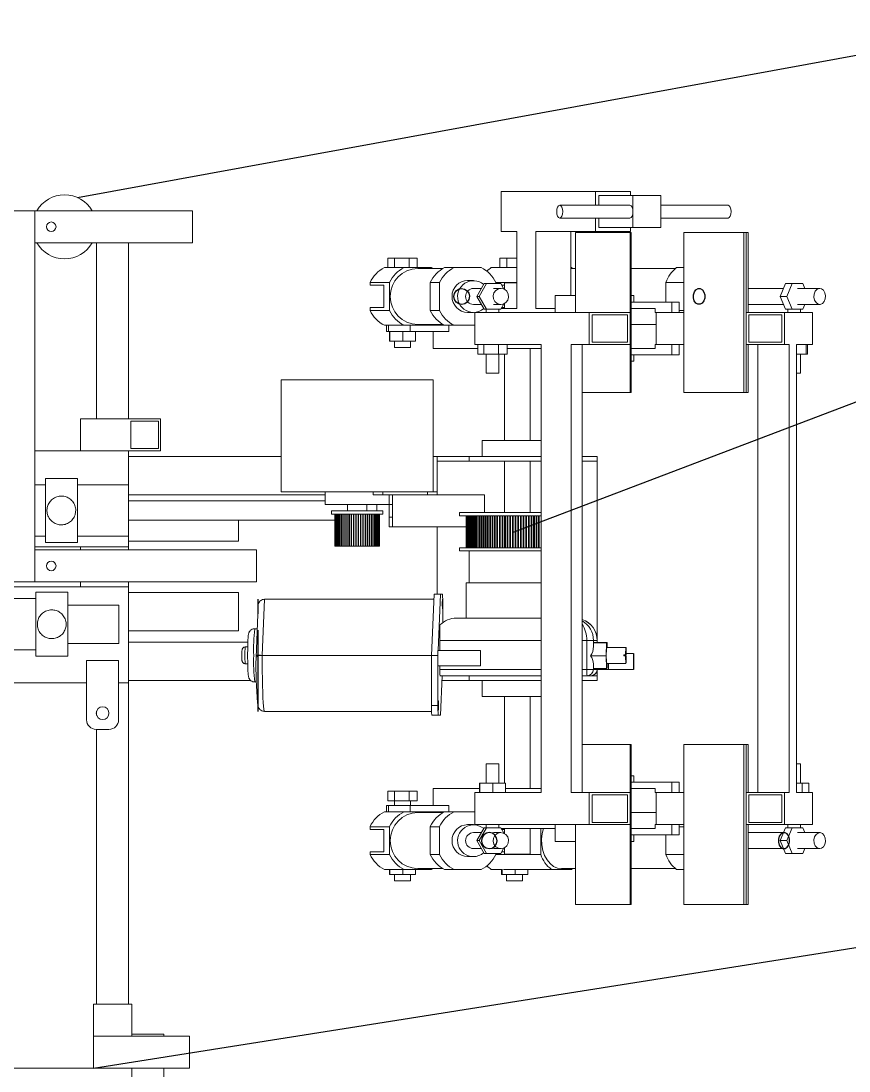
# Model space of a CAD drawing. Header units: millimetres. Extents: x 127 to 2222, y 23 to 864.
# Drawn here: x 1345.2 to 1474.6, y 578.5 to 742.5 of the extents above; entities that cross this region are included whole.
import ezdxf

# ---------------------------------------------------------------- set-up
doc = ezdxf.new("R2010")
doc.units = ezdxf.units.MM
doc.linetypes.add('CENTERX2', pattern=[20.32, 12.7, -2.54, 2.54, -2.54])

msp = doc.modelspace()

# ---------------------------------------------------------------- linework, layer by layer
for p, q in [((1354.09, 714.92), (1504.71, 742.5)), ((1422.02, 662.6), (1505.2, 694.27)), ((1356.55, 578.96), (1504.18, 602.3))]:
    msp.add_line(p, q)
at = {"color": 7, "linetype": 'Continuous', "lineweight": 15}
for p, q in [((1420.25, 709.61), (1420.25, 715.86)), ((1434.98, 715.86), (1420.25, 715.86)), ((1434.98, 713.73), (1434.98, 715.86)), ((1434.98, 715.86), (1440.45, 715.86)), ((1435.53, 713.73), (1435.53, 715.23)), ((1435.53, 715.23), (1440.83, 715.23)), ((1440.45, 715.86), (1440.45, 715.23)), ((1440.83, 715.23), (1440.83, 712.73)), ((1445.21, 715.23), (1440.83, 715.23)), ((1445.21, 712.73), (1445.21, 715.23)), ((1440.35, 713.73), (1429.4, 713.73)), ((1455.68, 713.73), (1445.21, 713.73)), ((1339.9, 712.86), (1347.4, 712.86)), ((1347.4, 654.89), (1347.4, 712.86)), ((1372.05, 712.86), (1347.4, 712.86)), ((1372.05, 712.86), (1372.05, 707.86)), ((1440.83, 712.73), (1440.83, 710.23)), ((1445.21, 710.23), (1445.21, 712.73)), ((1429.4, 711.73), (1440.35, 711.73)), ((1434.98, 709.61), (1434.98, 711.73)), ((1435.53, 710.23), (1435.53, 711.73)), ((1435.53, 710.23), (1440.83, 710.23)), ((1440.45, 710.23), (1440.45, 709.61)), ((1440.83, 710.23), (1445.21, 710.23)), ((1445.21, 711.73), (1455.68, 711.73)), ((1422.67, 709.61), (1420.25, 709.61)), ((1422.67, 709.61), (1422.67, 697.61)), ((1425.68, 709.61), (1425.68, 697.61)), ((1434.98, 709.61), (1425.68, 709.61)), ((1431.15, 709.61), (1431.15, 699.61)), ((1431.88, 709.48), (1431.88, 696.98)), ((1431.88, 709.48), (1440.41, 709.48)), ((1440.45, 709.61), (1434.98, 709.61)), ((1440.41, 709.48), (1440.41, 684.48)), ((1440.41, 709.48), (1440.53, 709.48)), ((1440.53, 709.48), (1440.53, 684.48)), ((1448.76, 709.48), (1448.76, 684.48)), ((1448.76, 709.48), (1458.16, 709.48)), ((1458.16, 709.48), (1458.16, 684.48)), ((1458.5, 709.48), (1458.16, 709.48)), ((1458.5, 709.48), (1458.5, 684.48)), ((1458.85, 709.48), (1458.5, 709.48)), ((1458.85, 696.98), (1458.85, 709.48)), ((1372.05, 707.86), (1347.4, 707.86)), ((1357.05, 680.36), (1357.05, 707.86)), ((1362.05, 680.36), (1362.05, 707.86)), ((1402.53, 705.48), (1402.53, 703.98)), ((1402.53, 705.48), (1403.59, 705.48)), ((1403.59, 705.48), (1403.59, 703.98)), ((1403.59, 705.48), (1405.9, 705.48)), ((1405.9, 705.48), (1405.9, 703.98)), ((1405.9, 705.48), (1407.14, 705.48)), ((1407.14, 705.48), (1407.14, 703.98)), ((1420.05, 705.48), (1420.05, 703.98)), ((1420.05, 705.48), (1421.11, 705.48)), ((1421.11, 705.48), (1421.11, 703.98)), ((1421.11, 705.48), (1422.67, 705.48)), ((1402.53, 703.98), (1402.03, 703.98)), ((1402.53, 703.98), (1402.61, 703.98)), ((1405.09, 703.98), (1402.61, 703.98)), ((1405.09, 703.98), (1409.33, 703.98)), ((1411.19, 703.86), (1407.21, 703.86)), ((1409.57, 703.86), (1409.33, 703.98)), ((1412.89, 703.98), (1411.42, 703.98)), ((1412.89, 703.98), (1417.14, 703.98)), ((1421, 703.98), (1418.7, 703.98)), ((1421, 703.98), (1421.11, 703.98)), ((1421.11, 703.98), (1421.21, 703.98)), ((1422.67, 703.98), (1421.21, 703.98)), ((1431.15, 703.98), (1431.24, 703.98)), ((1431.88, 703.86), (1431.15, 703.86)), ((1431.41, 703.86), (1431.24, 703.98)), ((1447.48, 703.86), (1440.53, 703.86)), ((1448.76, 703.98), (1447.65, 703.98)), ((1415.92, 701.98), (1415.01, 701.98)), ((1402.83, 701.66), (1399.77, 701.66)), ((1399.77, 701.66), (1399.77, 701.23)), ((1401.92, 701.23), (1399.77, 701.23)), ((1401.92, 697.73), (1401.92, 701.23)), ((1402.83, 701.66), (1402.83, 697.3)), ((1410.63, 701.66), (1409.16, 701.66)), ((1409.16, 701.66), (1409.16, 697.3)), ((1410.63, 701.66), (1410.63, 697.3)), ((1417.18, 700.73), (1415.92, 700.73)), ((1417.6, 701.48), (1416.47, 699.48)), ((1417.94, 701.48), (1416.81, 699.48)), ((1417.94, 701.48), (1417.6, 701.48)), ((1420.19, 701.48), (1417.94, 701.48)), ((1420.19, 700.73), (1419.06, 700.73)), ((1422.67, 701.66), (1419.4, 701.66)), ((1419.4, 701.66), (1419.4, 701.48)), ((1420.66, 700.63), (1420.19, 701.48)), ((1420.76, 701.23), (1420.33, 701.23)), ((1420.76, 701.61), (1420.76, 700.59)), ((1420.76, 701.61), (1421.01, 701.61)), ((1421.01, 701.61), (1422.67, 701.61)), ((1448.76, 701.66), (1445.99, 701.66)), ((1445.99, 701.66), (1445.99, 698.61)), ((1464.33, 700.73), (1458.85, 700.73)), ((1463.82, 699.48), (1464.64, 701.48)), ((1464.64, 701.48), (1465.69, 701.48)), ((1464.86, 699.48), (1465.69, 701.48)), ((1465.69, 701.48), (1467.35, 701.48)), ((1470.01, 700.73), (1466.52, 700.73)), ((1467.35, 701.48), (1467.66, 700.73)), ((1416.81, 699.48), (1416.47, 699.48)), ((1416.47, 699.48), (1417.6, 697.48)), ((1416.81, 699.48), (1417.94, 697.48)), ((1428.66, 699.61), (1428.66, 696.98)), ((1428.66, 699.61), (1431.88, 699.61)), ((1440.53, 699.61), (1440.95, 699.61)), ((1440.95, 698.61), (1440.95, 699.61)), ((1464.64, 697.48), (1463.82, 699.48)), ((1463.82, 699.48), (1464.86, 699.48)), ((1465.69, 697.48), (1464.86, 699.48)), ((1399.77, 697.73), (1399.77, 697.3)), ((1399.77, 697.73), (1401.92, 697.73)), ((1402.83, 697.3), (1399.77, 697.3)), ((1410.63, 697.3), (1409.16, 697.3)), ((1415.92, 698.23), (1417.18, 698.23)), ((1417.94, 697.48), (1417.6, 697.48)), ((1417.89, 697.48), (1417.89, 696.98)), ((1417.94, 697.48), (1418.42, 697.48)), ((1419.71, 697.48), (1418.42, 697.48)), ((1419.06, 698.23), (1420.19, 698.23)), ((1419.71, 697.48), (1420.19, 697.48)), ((1419.89, 696.98), (1419.89, 697.48)), ((1420.19, 697.48), (1420.66, 698.33)), ((1422.67, 697.61), (1420.26, 697.61)), ((1420.33, 697.73), (1420.76, 697.73)), ((1420.76, 698.37), (1420.76, 697.61)), ((1428.66, 697.61), (1425.68, 697.61)), ((1446.89, 698.61), (1440.53, 698.61)), ((1444.31, 697.61), (1440.53, 697.61)), ((1444.31, 696.98), (1444.31, 697.61)), ((1446.89, 698.61), (1446.89, 696.98)), ((1448.04, 698.61), (1446.89, 698.61)), ((1448.04, 698.61), (1448.04, 696.98)), ((1448.76, 697.3), (1448.04, 697.3)), ((1458.85, 698.23), (1464.33, 698.23)), ((1464.64, 697.48), (1465.69, 697.48)), ((1465, 697.48), (1465, 696.98)), ((1466.04, 697.48), (1465.69, 697.48)), ((1466.99, 697.48), (1466.04, 697.48)), ((1466.52, 698.23), (1470.01, 698.23)), ((1467.35, 697.48), (1466.99, 697.48)), ((1467, 696.98), (1467, 697.48)), ((1467.66, 698.23), (1467.35, 697.48)), ((1415.01, 696.98), (1415.92, 696.98)), ((1416.16, 691.98), (1416.16, 696.98)), ((1434, 696.98), (1416.16, 696.98)), ((1434, 691.98), (1434, 696.98)), ((1440.41, 696.98), (1434, 696.98)), ((1439.96, 696.63), (1434.45, 696.63)), ((1434.45, 696.63), (1434.45, 692.33)), ((1439.96, 692.33), (1439.96, 696.63)), ((1440.41, 696.98), (1440.41, 691.98)), ((1446.89, 696.98), (1444.31, 696.98)), ((1444.46, 696.98), (1444.46, 691.98)), ((1448.76, 696.98), (1446.89, 696.98)), ((1458.5, 696.98), (1458.5, 691.98)), ((1458.5, 696.98), (1464.51, 696.98)), ((1458.92, 696.63), (1464.09, 696.63)), ((1458.92, 692.33), (1458.92, 696.63)), ((1464.09, 696.63), (1464.09, 692.33)), ((1464.51, 691.98), (1464.51, 696.98)), ((1464.51, 696.98), (1468.89, 696.98)), ((1468.89, 691.98), (1468.89, 696.98)), ((1402.34, 694.98), (1402.03, 694.98)), ((1402.34, 694.98), (1402.34, 693.98)), ((1402.34, 694.98), (1402.65, 694.98)), ((1402.65, 693.98), (1402.34, 693.98)), ((1402.65, 694.98), (1402.65, 693.98)), ((1402.65, 694.98), (1402.99, 694.98)), ((1406.04, 693.98), (1402.65, 693.98)), ((1402.8, 693.98), (1402.8, 692.48)), ((1402.88, 693.98), (1402.88, 692.48)), ((1405.09, 694.98), (1402.99, 694.98)), ((1404.91, 693.98), (1404.91, 692.48)), ((1405.09, 694.98), (1409.33, 694.98)), ((1406.04, 694.98), (1406.04, 693.98)), ((1412.06, 693.98), (1406.04, 693.98)), ((1406.87, 693.98), (1406.87, 692.48)), ((1407.21, 695.11), (1411.19, 695.11)), ((1409.33, 694.98), (1409.57, 695.11)), ((1411.42, 694.98), (1409.33, 694.98)), ((1409.65, 695.11), (1409.65, 694.98)), ((1409.65, 693.98), (1409.65, 691.36)), ((1412.89, 694.98), (1411.42, 694.98)), ((1412.06, 693.98), (1412.06, 694.98)), ((1412.89, 694.98), (1416.16, 694.98)), ((1440.53, 695.11), (1444.46, 695.11)), ((1402.88, 692.48), (1402.8, 692.48)), ((1404.91, 692.48), (1402.88, 692.48)), ((1403.59, 692.48), (1403.59, 691.48)), ((1406.87, 692.48), (1404.91, 692.48)), ((1406.09, 691.48), (1406.09, 692.48)), ((1434.45, 692.33), (1439.96, 692.33)), ((1464.09, 692.33), (1458.92, 692.33)), ((1406.09, 691.48), (1403.59, 691.48)), ((1416.6, 691.36), (1409.65, 691.36)), ((1426.49, 691.98), (1416.16, 691.98)), ((1416.6, 690.48), (1416.6, 691.98)), ((1417.54, 690.48), (1416.6, 690.48)), ((1417.54, 690.48), (1417.54, 691.98)), ((1419.84, 690.48), (1417.54, 690.48)), ((1417.89, 690.48), (1417.89, 687.48)), ((1419.84, 690.48), (1419.84, 691.98)), ((1421.19, 690.48), (1419.84, 690.48)), ((1419.89, 687.48), (1419.89, 690.48)), ((1420.76, 690.48), (1420.76, 676.98)), ((1421.19, 690.48), (1421.19, 691.98)), ((1426.49, 691.36), (1421.19, 691.36)), ((1424.76, 676.98), (1424.76, 691.36)), ((1426.49, 621.98), (1426.49, 691.98)), ((1431.18, 621.98), (1431.18, 691.98)), ((1434, 691.98), (1431.18, 691.98)), ((1432.9, 621.98), (1432.9, 691.98)), ((1440.41, 691.98), (1434, 691.98)), ((1440.53, 691.36), (1444.31, 691.36)), ((1444.31, 691.36), (1444.31, 691.98)), ((1446.89, 691.98), (1444.31, 691.98)), ((1448.76, 691.98), (1446.89, 691.98)), ((1446.89, 690.36), (1446.89, 691.98)), ((1448.04, 690.36), (1448.04, 691.98)), ((1458.5, 691.98), (1464.51, 691.98)), ((1458.85, 684.48), (1458.85, 691.98)), ((1460.34, 691.98), (1460.34, 621.98)), ((1464.51, 691.98), (1465.21, 691.98)), ((1465.21, 691.98), (1465.21, 621.98)), ((1466.36, 691.98), (1468.89, 691.98)), ((1466.36, 691.98), (1466.36, 621.98)), ((1467.89, 690.48), (1466.36, 690.48)), ((1467, 687.48), (1467, 690.48)), ((1467.89, 690.48), (1467.89, 691.98)), ((1468.08, 690.48), (1467.89, 690.48)), ((1468.08, 690.48), (1468.08, 691.98)), ((1446.89, 690.36), (1440.53, 690.36)), ((1440.53, 689.36), (1440.95, 689.36)), ((1440.95, 689.36), (1440.95, 690.36)), ((1448.04, 690.36), (1446.89, 690.36)), ((1419.89, 687.48), (1417.89, 687.48)), ((1467, 687.48), (1466.36, 687.48)), ((1385.87, 686.48), (1385.87, 668.98)), ((1409.65, 686.48), (1385.87, 686.48)), ((1409.65, 668.98), (1409.65, 686.48)), ((1432.9, 684.48), (1440.41, 684.48)), ((1440.41, 684.48), (1440.53, 684.48)), ((1448.76, 684.48), (1458.16, 684.48)), ((1458.5, 684.48), (1458.16, 684.48)), ((1458.85, 684.48), (1458.5, 684.48)), ((1354.55, 680.36), (1367.05, 680.36)), ((1354.55, 675.36), (1354.55, 680.36)), ((1362.4, 680.01), (1366.7, 680.01)), ((1362.4, 675.71), (1362.4, 680.01)), ((1366.7, 680.01), (1366.7, 675.71)), ((1367.05, 680.36), (1367.05, 675.36)), ((1366.7, 675.71), (1362.4, 675.71)), ((1417.26, 676.98), (1417.26, 674.48)), ((1426.49, 676.98), (1417.26, 676.98)), ((1362.05, 675.36), (1347.4, 675.36)), ((1362.05, 675.36), (1362.05, 670.05)), ((1367.05, 675.36), (1362.05, 675.36)), ((1362.05, 674.48), (1385.87, 674.48)), ((1409.65, 674.49), (1410.26, 674.49)), ((1410.26, 674.48), (1410.26, 674.49)), ((1410.26, 673.73), (1410.26, 674.48)), ((1410.26, 674.48), (1415.26, 674.48)), ((1415.26, 674.48), (1415.26, 673.73)), ((1415.26, 674.48), (1426.49, 674.48)), ((1432.9, 674.48), (1435.26, 674.48)), ((1435.26, 674.48), (1435.26, 673.73)), ((1415.26, 673.73), (1410.26, 673.73)), ((1410.26, 668.98), (1410.26, 673.73)), ((1415.26, 673.73), (1426.49, 673.73)), ((1420.76, 673.73), (1420.76, 665.73)), ((1424.76, 665.73), (1424.76, 673.73)), ((1435.26, 673.73), (1432.9, 673.73)), ((1435.26, 673.73), (1435.26, 645.73)), ((1354.05, 671.05), (1349.05, 671.05)), ((1349.05, 671.05), (1349.05, 661.05)), ((1354.05, 671.05), (1354.05, 661.05)), ((1349.05, 670.05), (1347.4, 670.05)), ((1362.05, 670.05), (1354.05, 670.05)), ((1362.05, 670.05), (1362.05, 662.05)), ((1362.05, 668.48), (1392.76, 668.48)), ((1392.76, 667.55), (1362.05, 667.55)), ((1400.38, 668.98), (1385.87, 668.98)), ((1392.76, 668.98), (1392.76, 666.98)), ((1400.26, 668.48), (1400.26, 668.98)), ((1401.76, 668.48), (1400.26, 668.48)), ((1400.38, 668.98), (1401.76, 668.98)), ((1401.76, 668.98), (1401.76, 668.48)), ((1401.76, 668.98), (1408.76, 668.98)), ((1401.76, 668.48), (1408.76, 668.48)), ((1402.76, 666.98), (1402.76, 668.48)), ((1403.26, 668.48), (1403.26, 666.98)), ((1408.76, 668.48), (1408.76, 668.98)), ((1408.76, 668.98), (1410.26, 668.98)), ((1410.26, 668.48), (1408.76, 668.48)), ((1410.26, 668.98), (1410.26, 668.48)), ((1417.64, 668.48), (1410.26, 668.48)), ((1417.64, 665.73), (1417.64, 668.48)), ((1402.76, 666.98), (1392.76, 666.98)), ((1393.76, 665.98), (1393.76, 665.48)), ((1393.76, 665.98), (1401.76, 665.98)), ((1396.26, 666.98), (1396.26, 665.98)), ((1399.26, 665.98), (1399.26, 666.98)), ((1400.82, 665.98), (1400.82, 666.98)), ((1401.76, 665.48), (1401.76, 665.98)), ((1402.76, 664.98), (1402.76, 666.98)), ((1403.26, 666.98), (1402.76, 666.98)), ((1403.26, 664.98), (1403.26, 666.98)), ((1362.05, 664.55), (1394.26, 664.55)), ((1379.24, 661.23), (1379.24, 664.55)), ((1393.76, 665.48), (1401.76, 665.48)), ((1394.26, 665.48), (1394.26, 660.48)), ((1394.27, 660.48), (1394.27, 665.48)), ((1394.3, 665.48), (1394.3, 660.48)), ((1394.31, 660.48), (1394.31, 665.48)), ((1394.37, 665.48), (1394.37, 660.48)), ((1394.39, 660.48), (1394.39, 665.48)), ((1394.48, 665.48), (1394.48, 660.48)), ((1394.51, 660.48), (1394.51, 665.48)), ((1394.63, 665.48), (1394.63, 660.48)), ((1394.66, 660.48), (1394.66, 665.48)), ((1394.81, 665.48), (1394.81, 660.48)), ((1394.84, 660.48), (1394.84, 665.48)), ((1395.02, 665.48), (1395.02, 660.48)), ((1395.06, 660.48), (1395.06, 665.48)), ((1395.26, 665.48), (1395.26, 660.48)), ((1395.31, 660.48), (1395.31, 665.48)), ((1395.53, 665.48), (1395.53, 660.48)), ((1395.58, 660.48), (1395.58, 665.48)), ((1395.83, 665.48), (1395.83, 660.48)), ((1395.88, 660.48), (1395.88, 665.48)), ((1396.14, 665.48), (1396.14, 660.48)), ((1396.2, 660.48), (1396.2, 665.48)), ((1396.48, 665.48), (1396.48, 660.48)), ((1396.54, 660.48), (1396.54, 665.48)), ((1396.82, 665.48), (1396.82, 660.48)), ((1396.89, 660.48), (1396.89, 665.48)), ((1397.18, 665.48), (1397.18, 660.48)), ((1397.25, 660.48), (1397.25, 665.48)), ((1397.54, 665.48), (1397.54, 660.48)), ((1397.61, 660.48), (1397.61, 665.48)), ((1397.91, 665.48), (1397.91, 660.48)), ((1397.98, 660.48), (1397.98, 665.48)), ((1398.28, 665.48), (1398.28, 660.48)), ((1398.34, 660.48), (1398.34, 665.48)), ((1398.63, 665.48), (1398.63, 660.48)), ((1398.7, 660.48), (1398.7, 665.48)), ((1398.98, 665.48), (1398.98, 660.48)), ((1399.05, 660.48), (1399.05, 665.48)), ((1399.32, 665.48), (1399.32, 660.48)), ((1399.38, 660.48), (1399.38, 665.48)), ((1399.64, 665.48), (1399.64, 660.48)), ((1399.69, 660.48), (1399.69, 665.48)), ((1399.94, 665.48), (1399.94, 660.48)), ((1399.99, 660.48), (1399.99, 665.48)), ((1400.21, 665.48), (1400.21, 660.48)), ((1400.26, 660.48), (1400.26, 665.48)), ((1400.46, 665.48), (1400.46, 660.48)), ((1400.5, 660.48), (1400.5, 665.48)), ((1400.68, 665.48), (1400.68, 660.48)), ((1400.71, 660.48), (1400.71, 665.48)), ((1400.86, 665.48), (1400.86, 660.48)), ((1400.89, 660.48), (1400.89, 665.48)), ((1401.02, 665.48), (1401.02, 660.48)), ((1401.04, 660.48), (1401.04, 665.48)), ((1401.13, 665.48), (1401.13, 660.48)), ((1401.15, 660.48), (1401.15, 665.48)), ((1401.21, 665.48), (1401.21, 660.48)), ((1401.22, 660.48), (1401.22, 665.48)), ((1401.25, 665.48), (1401.25, 660.48)), ((1401.26, 660.48), (1401.26, 665.48)), ((1402.76, 663.48), (1402.76, 664.98)), ((1402.76, 664.98), (1403.26, 664.98)), ((1403.26, 664.98), (1403.26, 663.48)), ((1413.76, 665.73), (1413.76, 665.23)), ((1413.76, 665.73), (1426.49, 665.73)), ((1413.76, 665.23), (1426.48, 665.23)), ((1414.76, 665.23), (1414.76, 660.23)), ((1414.76, 660.23), (1414.76, 665.23)), ((1414.78, 660.23), (1414.78, 665.23)), ((1414.79, 665.23), (1414.79, 660.23)), ((1414.82, 660.23), (1414.82, 665.23)), ((1414.83, 665.23), (1414.83, 660.23)), ((1414.87, 660.23), (1414.87, 665.23)), ((1414.9, 665.23), (1414.9, 660.23)), ((1414.96, 660.23), (1414.96, 665.23)), ((1414.98, 665.23), (1414.98, 660.23)), ((1415.06, 660.23), (1415.06, 665.23)), ((1415.09, 665.23), (1415.09, 660.23)), ((1415.18, 660.23), (1415.18, 665.23)), ((1415.22, 665.23), (1415.22, 660.23)), ((1415.33, 660.23), (1415.33, 665.23)), ((1415.37, 665.23), (1415.37, 660.23)), ((1415.49, 660.23), (1415.49, 665.23)), ((1415.54, 665.23), (1415.54, 660.23)), ((1415.68, 660.23), (1415.68, 665.23)), ((1415.73, 665.23), (1415.73, 660.23)), ((1415.88, 660.23), (1415.88, 665.23)), ((1415.94, 665.23), (1415.94, 660.23)), ((1416.1, 660.23), (1416.1, 665.23)), ((1416.17, 665.23), (1416.17, 660.23)), ((1416.34, 660.23), (1416.34, 665.23)), ((1416.42, 665.23), (1416.42, 660.23)), ((1416.6, 660.23), (1416.6, 665.23)), ((1416.68, 665.23), (1416.68, 660.23)), ((1416.88, 660.23), (1416.88, 665.23)), ((1416.96, 665.23), (1416.96, 660.23)), ((1417.17, 660.23), (1417.17, 665.23)), ((1417.26, 665.23), (1417.26, 660.23)), ((1417.48, 660.23), (1417.48, 665.23)), ((1417.57, 665.23), (1417.57, 660.23)), ((1417.8, 660.23), (1417.8, 665.23)), ((1417.89, 665.23), (1417.89, 660.23)), ((1418.13, 660.23), (1418.13, 665.23)), ((1418.23, 665.23), (1418.23, 660.23)), ((1418.48, 660.23), (1418.48, 665.23)), ((1418.58, 665.23), (1418.58, 660.23)), ((1418.84, 660.23), (1418.84, 665.23)), ((1418.95, 665.23), (1418.95, 660.23)), ((1419.21, 660.23), (1419.21, 665.23)), ((1419.32, 665.23), (1419.32, 660.23)), ((1419.59, 660.23), (1419.59, 665.23)), ((1419.7, 665.23), (1419.7, 660.23)), ((1419.98, 660.23), (1419.98, 665.23)), ((1420.09, 665.23), (1420.09, 660.23)), ((1420.38, 660.23), (1420.38, 665.23)), ((1420.49, 665.23), (1420.49, 660.23)), ((1420.78, 660.23), (1420.78, 665.23)), ((1420.9, 665.23), (1420.9, 660.23)), ((1421.19, 660.23), (1421.19, 665.23)), ((1421.31, 665.23), (1421.31, 660.23)), ((1421.6, 660.23), (1421.6, 665.23)), ((1421.72, 665.23), (1421.72, 660.23)), ((1422.02, 660.23), (1422.02, 665.23)), ((1422.14, 665.23), (1422.14, 660.23)), ((1422.44, 660.23), (1422.44, 665.23)), ((1422.55, 665.23), (1422.55, 660.23)), ((1422.85, 660.23), (1422.85, 665.23)), ((1422.97, 665.23), (1422.97, 660.23)), ((1423.27, 660.23), (1423.27, 665.23)), ((1423.39, 665.23), (1423.39, 660.23)), ((1423.69, 660.23), (1423.69, 665.23)), ((1423.81, 665.23), (1423.81, 660.23)), ((1424.1, 660.23), (1424.1, 665.23)), ((1424.22, 665.23), (1424.22, 660.23)), ((1424.52, 660.23), (1424.52, 665.23)), ((1424.63, 665.23), (1424.63, 660.23)), ((1424.92, 660.23), (1424.92, 665.23)), ((1425.04, 665.23), (1425.04, 660.23)), ((1425.32, 660.23), (1425.32, 665.23)), ((1425.43, 665.23), (1425.43, 660.23)), ((1425.71, 660.23), (1425.71, 665.23)), ((1425.83, 665.23), (1425.83, 660.23)), ((1426.1, 660.23), (1426.1, 665.23)), ((1426.21, 665.23), (1426.21, 660.23)), ((1426.48, 660.23), (1426.48, 665.23)), ((1403.26, 663.48), (1402.76, 663.48)), ((1414.76, 663.48), (1403.26, 663.48)), ((1410.26, 663.48), (1410.26, 652.96)), ((1347.4, 662.05), (1349.05, 662.05)), ((1349.05, 661.05), (1354.05, 661.05)), ((1354.05, 662.05), (1362.05, 662.05)), ((1362.05, 662.05), (1362.05, 660.36)), ((1379.24, 661.23), (1362.05, 661.23)), ((1362.05, 660.36), (1347.4, 660.36)), ((1382.05, 659.89), (1347.4, 659.89)), ((1354.55, 659.89), (1354.55, 660.36)), ((1362.05, 659.89), (1362.05, 660.36)), ((1382.05, 659.89), (1382.05, 654.89)), ((1394.26, 660.48), (1394.27, 660.48)), ((1394.27, 660.48), (1394.3, 660.48)), ((1394.3, 660.48), (1394.31, 660.48)), ((1394.31, 660.48), (1394.37, 660.48)), ((1394.37, 660.48), (1394.39, 660.48)), ((1394.39, 660.48), (1394.48, 660.48)), ((1394.48, 660.48), (1394.51, 660.48)), ((1394.51, 660.48), (1394.63, 660.48)), ((1394.63, 660.48), (1394.66, 660.48)), ((1394.66, 660.48), (1394.81, 660.48)), ((1394.81, 660.48), (1394.84, 660.48)), ((1394.84, 660.48), (1395.02, 660.48)), ((1395.02, 660.48), (1395.06, 660.48)), ((1395.06, 660.48), (1395.26, 660.48)), ((1395.26, 660.48), (1395.31, 660.48)), ((1395.31, 660.48), (1395.53, 660.48)), ((1395.53, 660.48), (1395.58, 660.48)), ((1395.58, 660.48), (1395.83, 660.48)), ((1395.83, 660.48), (1395.88, 660.48)), ((1395.88, 660.48), (1396.14, 660.48)), ((1396.14, 660.48), (1396.2, 660.48)), ((1396.2, 660.48), (1396.48, 660.48)), ((1396.48, 660.48), (1396.54, 660.48)), ((1396.54, 660.48), (1396.82, 660.48)), ((1396.82, 660.48), (1396.89, 660.48)), ((1396.89, 660.48), (1397.18, 660.48)), ((1397.18, 660.48), (1397.25, 660.48)), ((1397.25, 660.48), (1397.54, 660.48)), ((1397.54, 660.48), (1397.61, 660.48)), ((1397.61, 660.48), (1397.91, 660.48)), ((1397.91, 660.48), (1397.98, 660.48)), ((1397.98, 660.48), (1398.28, 660.48)), ((1398.28, 660.48), (1398.34, 660.48)), ((1398.34, 660.48), (1398.63, 660.48)), ((1398.63, 660.48), (1398.7, 660.48)), ((1398.7, 660.48), (1398.98, 660.48)), ((1398.98, 660.48), (1399.05, 660.48)), ((1399.05, 660.48), (1399.32, 660.48)), ((1399.32, 660.48), (1399.38, 660.48)), ((1399.38, 660.48), (1399.64, 660.48)), ((1399.64, 660.48), (1399.69, 660.48)), ((1399.69, 660.48), (1399.94, 660.48)), ((1399.94, 660.48), (1399.99, 660.48)), ((1399.99, 660.48), (1400.21, 660.48)), ((1400.21, 660.48), (1400.26, 660.48)), ((1400.26, 660.48), (1400.46, 660.48)), ((1400.46, 660.48), (1400.5, 660.48)), ((1400.5, 660.48), (1400.68, 660.48)), ((1400.68, 660.48), (1400.71, 660.48)), ((1400.71, 660.48), (1400.86, 660.48)), ((1400.86, 660.48), (1400.89, 660.48)), ((1400.89, 660.48), (1401.02, 660.48)), ((1401.02, 660.48), (1401.04, 660.48)), ((1401.04, 660.48), (1401.13, 660.48)), ((1401.13, 660.48), (1401.15, 660.48)), ((1401.15, 660.48), (1401.21, 660.48)), ((1401.21, 660.48), (1401.22, 660.48)), ((1401.22, 660.48), (1401.25, 660.48)), ((1401.25, 660.48), (1401.26, 660.48)), ((1413.76, 660.23), (1413.76, 659.73)), ((1413.76, 660.23), (1426.48, 660.23)), ((1413.76, 659.73), (1426.49, 659.73)), ((1415.26, 659.73), (1415.26, 654.73)), ((1339.9, 654.89), (1347.4, 654.89)), ((1382.05, 654.89), (1347.4, 654.89)), ((1354.55, 654.11), (1354.55, 654.89)), ((1362.05, 654.11), (1362.05, 654.89)), ((1414.76, 654.73), (1414.76, 649.23)), ((1414.76, 654.73), (1422.43, 654.73)), ((1422.43, 654.73), (1426.49, 654.73)), ((1362.05, 654.11), (1277.05, 654.11)), ((1352.55, 653.28), (1347.55, 653.28)), ((1347.55, 653.28), (1347.55, 643.28)), ((1352.55, 653.28), (1352.55, 643.28)), ((1362.05, 639.11), (1362.05, 654.11)), ((1379.24, 653.23), (1362.05, 653.23)), ((1379.24, 653.23), (1379.24, 647.23)), ((1409.76, 652.96), (1409.37, 643.39)), ((1410.76, 652.96), (1409.76, 652.96)), ((1410.76, 652.96), (1410.4, 644.16)), ((1411.08, 652.96), (1410.76, 652.96)), ((1347.55, 652.28), (1290.05, 652.28)), ((1352.55, 651.28), (1360.55, 651.28)), ((1360.55, 651.28), (1360.55, 645.28)), ((1382.3, 651.22), (1381.96, 643.04)), ((1383.28, 652.17), (1382.92, 643.42)), ((1383.28, 652.17), (1409.73, 652.17)), ((1411.14, 648.55), (1411.14, 651.46)), ((1413.29, 649.23), (1426.49, 649.23)), ((1379.24, 647.23), (1362.05, 647.23)), ((1382.15, 647.58), (1381.78, 647.58)), ((1352.55, 645.28), (1360.55, 645.28)), ((1362.05, 645.48), (1380.68, 645.48)), ((1380.66, 644.73), (1380.28, 644.73)), ((1410.65, 645.73), (1410.65, 644.16)), ((1433.63, 645.73), (1434.67, 645.73)), ((1433.63, 641.23), (1433.63, 645.73)), ((1434.67, 645.73), (1434.67, 644.85)), ((1435.25, 645.73), (1434.67, 645.73)), ((1434.69, 645.38), (1434.67, 644.85)), ((1434.78, 645.45), (1434.69, 645.38)), ((1436.68, 645.38), (1434.69, 645.38)), ((1436.78, 645.45), (1434.78, 645.45)), ((1435.26, 645.45), (1435.26, 645.73)), ((1436.68, 645.38), (1436.64, 643.35)), ((1436.78, 645.45), (1436.68, 645.38)), ((1439.73, 644.67), (1436.73, 644.67)), ((1436.8, 644.67), (1436.78, 645.45)), ((1290.05, 644.28), (1347.55, 644.28)), ((1347.55, 643.28), (1352.55, 643.28)), ((1382.92, 643.42), (1409.37, 643.42)), ((1410.36, 643.39), (1409.37, 643.39)), ((1409.37, 643.39), (1409.37, 635.59)), ((1410.36, 644.16), (1410.36, 643.39)), ((1410.36, 643.39), (1410.36, 641.79)), ((1417.03, 641.79), (1417.03, 644.16)), ((1436.64, 643.35), (1434.23, 643.35)), ((1436.64, 643.35), (1436.69, 641.38)), ((1439.43, 643.49), (1439.68, 643.49)), ((1439.68, 643.35), (1439.43, 643.35)), ((1439.78, 643.49), (1439.68, 643.49)), ((1439.68, 643.35), (1439.78, 643.35)), ((1440.93, 643.73), (1440.93, 641.23)), ((1440.95, 641.23), (1440.95, 643.73)), ((1355.49, 642.62), (1355.49, 633.36)), ((1360.49, 642.62), (1355.49, 642.62)), ((1360.49, 633.36), (1360.49, 642.62)), ((1380.28, 642.11), (1380.66, 642.11)), ((1410.36, 641.79), (1410.36, 635.59)), ((1410.65, 641.79), (1410.65, 641.23)), ((1434.67, 642.04), (1434.67, 641.23)), ((1434.67, 642.04), (1434.69, 641.38)), ((1436.69, 641.38), (1434.69, 641.38)), ((1434.84, 641.38), (1434.84, 641.23)), ((1436.69, 641.38), (1436.78, 641.46)), ((1436.73, 642.17), (1439.73, 642.17)), ((1436.78, 641.46), (1436.8, 642.17)), ((1436.99, 641.23), (1436.99, 642.17)), ((1426.49, 640.23), (1410.69, 640.23)), ((1410.76, 634.09), (1411.01, 640.23)), ((1415.26, 640.23), (1415.26, 639.48)), ((1433.67, 640.23), (1432.9, 640.23)), ((1433.63, 641.23), (1434.67, 641.23)), ((1434.01, 640.23), (1433.67, 640.23)), ((1434.01, 640.23), (1435.26, 640.23)), ((1434.67, 641.23), (1434.84, 641.23)), ((1436.99, 641.23), (1434.84, 641.23)), ((1435.26, 641.23), (1435.26, 640.23)), ((1435.26, 640.23), (1435.26, 639.48)), ((1355.49, 639.11), (1283.61, 639.11)), ((1362.05, 639.11), (1360.49, 639.11)), ((1362.05, 639.48), (1381.17, 639.48)), ((1362.05, 588.96), (1362.05, 639.11)), ((1381.78, 639.26), (1382.01, 639.26)), ((1415.26, 639.48), (1410.98, 639.48)), ((1415.26, 639.48), (1426.49, 639.48)), ((1417.26, 639.48), (1417.26, 636.98)), ((1435.26, 639.48), (1432.9, 639.48)), ((1426.49, 636.98), (1417.26, 636.98)), ((1420.76, 636.98), (1420.76, 623.48)), ((1424.76, 622.61), (1424.76, 636.98)), ((1357.05, 634.05), (1357.05, 634.72)), ((1410.36, 635.59), (1409.37, 635.59)), ((1383.28, 634.67), (1409.38, 634.67)), ((1410.43, 634.09), (1409.43, 634.09)), ((1410.43, 634.09), (1410.76, 634.09)), ((1356.99, 631.86), (1358.99, 631.86)), ((1357.05, 588.96), (1357.05, 631.86)), ((1432.9, 629.48), (1440.41, 629.48)), ((1440.41, 604.48), (1440.41, 629.48)), ((1440.41, 629.48), (1440.53, 629.48)), ((1440.53, 604.48), (1440.53, 629.48)), ((1448.76, 604.48), (1448.76, 629.48)), ((1448.76, 629.48), (1458.16, 629.48)), ((1458.16, 604.48), (1458.16, 629.48)), ((1458.5, 629.48), (1458.16, 629.48)), ((1458.5, 604.48), (1458.5, 629.48)), ((1458.85, 629.48), (1458.5, 629.48)), ((1458.85, 621.98), (1458.85, 629.48)), ((1417.89, 626.48), (1417.89, 623.48)), ((1417.89, 626.48), (1419.89, 626.48)), ((1419.89, 623.48), (1419.89, 626.48)), ((1466.36, 626.48), (1467, 626.48)), ((1467, 623.48), (1467, 626.48)), ((1416.85, 623.48), (1416.85, 621.98)), ((1416.85, 623.48), (1416.93, 623.48)), ((1416.93, 623.48), (1416.93, 621.98)), ((1416.93, 623.48), (1418.97, 623.48)), ((1418.97, 623.48), (1418.97, 621.98)), ((1418.97, 623.48), (1420.93, 623.48)), ((1420.93, 623.48), (1420.93, 621.98)), ((1440.53, 624.61), (1440.95, 624.61)), ((1446.89, 623.61), (1440.53, 623.61)), ((1440.95, 623.61), (1440.95, 624.61)), ((1446.89, 623.61), (1446.89, 621.98)), ((1448.04, 623.61), (1446.89, 623.61)), ((1448.04, 623.61), (1448.04, 621.98)), ((1466.36, 623.48), (1467.26, 623.48)), ((1467.26, 623.48), (1467.26, 621.98)), ((1467.26, 623.48), (1468.3, 623.48)), ((1468.3, 623.48), (1468.3, 621.98)), ((1402.53, 622.2), (1402.53, 620.7)), ((1402.53, 622.2), (1403.59, 622.2)), ((1403.59, 622.2), (1403.59, 620.7)), ((1403.59, 622.2), (1405.9, 622.2)), ((1405.9, 622.2), (1405.9, 620.7)), ((1405.9, 622.2), (1407.14, 622.2)), ((1407.14, 622.2), (1407.14, 620.7)), ((1409.65, 619.98), (1409.65, 622.61)), ((1416.85, 622.61), (1409.65, 622.61)), ((1416.16, 621.98), (1416.16, 616.98)), ((1426.49, 621.98), (1416.16, 621.98)), ((1426.49, 622.61), (1420.93, 622.61)), ((1434, 621.98), (1431.18, 621.98)), ((1434, 621.98), (1434, 616.98)), ((1440.41, 621.98), (1434, 621.98)), ((1434.45, 621.63), (1439.96, 621.63)), ((1434.45, 617.33), (1434.45, 621.63)), ((1439.96, 621.63), (1439.96, 617.33)), ((1440.41, 616.98), (1440.41, 621.98)), ((1440.53, 622.61), (1444.31, 622.61)), ((1444.31, 622.61), (1444.31, 621.98)), ((1446.89, 621.98), (1444.31, 621.98)), ((1444.46, 616.98), (1444.46, 621.98)), ((1448.76, 621.98), (1446.89, 621.98)), ((1458.5, 621.98), (1464.51, 621.98)), ((1458.5, 616.98), (1458.5, 621.98)), ((1464.09, 621.63), (1458.92, 621.63)), ((1458.92, 621.63), (1458.92, 617.33)), ((1464.09, 617.33), (1464.09, 621.63)), ((1464.51, 621.98), (1464.51, 616.98)), ((1464.51, 621.98), (1465.21, 621.98)), ((1466.36, 621.98), (1468.89, 621.98)), ((1468.89, 621.98), (1468.89, 616.98)), ((1402.34, 619.98), (1402.34, 618.98)), ((1402.65, 619.98), (1402.34, 619.98)), ((1402.53, 620.7), (1403.59, 620.7)), ((1402.65, 618.98), (1402.65, 619.98)), ((1406.04, 619.98), (1402.65, 619.98)), ((1403.59, 620.7), (1403.59, 619.98)), ((1403.59, 620.7), (1405.9, 620.7)), ((1405.9, 620.7), (1407.14, 620.7)), ((1406.04, 618.98), (1406.04, 619.98)), ((1412.06, 619.98), (1406.04, 619.98)), ((1406.09, 619.98), (1406.09, 620.7)), ((1412.06, 619.98), (1412.06, 618.98)), ((1402.34, 618.98), (1402.03, 618.98)), ((1402.34, 618.98), (1402.65, 618.98)), ((1402.65, 618.98), (1402.99, 618.98)), ((1405.09, 618.98), (1402.99, 618.98)), ((1405.09, 618.98), (1409.33, 618.98)), ((1411.19, 618.86), (1407.21, 618.86)), ((1409.57, 618.86), (1409.33, 618.98)), ((1411.42, 618.98), (1409.33, 618.98)), ((1409.65, 618.86), (1409.65, 618.98)), ((1412.89, 618.98), (1411.42, 618.98)), ((1412.89, 618.98), (1416.16, 618.98)), ((1444.46, 618.86), (1440.53, 618.86)), ((1399.77, 616.66), (1399.77, 616.23)), ((1402.83, 616.66), (1399.77, 616.66)), ((1402.83, 616.66), (1402.83, 612.3)), ((1410.63, 616.66), (1409.16, 616.66)), ((1409.16, 616.66), (1409.16, 612.3)), ((1410.63, 616.66), (1410.63, 612.3)), ((1415.92, 616.98), (1415.01, 616.98)), ((1434, 616.98), (1416.16, 616.98)), ((1417.89, 616.98), (1417.89, 616.48)), ((1419.89, 616.48), (1419.89, 616.98)), ((1428.66, 614.36), (1428.66, 616.98)), ((1431.88, 616.98), (1431.88, 604.48)), ((1440.41, 616.98), (1434, 616.98)), ((1439.96, 617.33), (1434.45, 617.33)), ((1444.31, 616.98), (1444.31, 616.36)), ((1446.89, 616.98), (1444.31, 616.98)), ((1448.76, 616.98), (1446.89, 616.98)), ((1446.89, 615.36), (1446.89, 616.98)), ((1448.04, 615.36), (1448.04, 616.98)), ((1448.76, 616.66), (1448.04, 616.66)), ((1458.5, 616.98), (1464.51, 616.98)), ((1458.85, 604.48), (1458.85, 616.98)), ((1458.92, 617.33), (1464.09, 617.33)), ((1464.51, 616.98), (1468.89, 616.98)), ((1465, 616.98), (1465, 616.48)), ((1467, 616.48), (1467, 616.98)), ((1401.92, 616.23), (1399.77, 616.23)), ((1401.92, 612.73), (1401.92, 616.23)), ((1417.18, 615.73), (1415.92, 615.73)), ((1416.47, 614.48), (1417.6, 616.48)), ((1416.81, 614.48), (1417.94, 616.48)), ((1417.6, 616.48), (1417.94, 616.48)), ((1417.94, 616.48), (1418.42, 616.48)), ((1418.42, 616.48), (1419.71, 616.48)), ((1420.19, 615.73), (1419.06, 615.73)), ((1419.71, 616.48), (1420.19, 616.48)), ((1420.19, 616.48), (1420.66, 615.63)), ((1428.66, 616.36), (1420.26, 616.36)), ((1420.76, 616.23), (1420.33, 616.23)), ((1420.76, 616.36), (1420.76, 615.59)), ((1424.76, 612.36), (1424.76, 616.36)), ((1426.45, 616.36), (1426.45, 612.3)), ((1444.31, 616.36), (1440.53, 616.36)), ((1446.89, 615.36), (1440.53, 615.36)), ((1440.95, 614.36), (1440.95, 615.36)), ((1445.99, 615.36), (1445.99, 612.3)), ((1448.04, 615.36), (1446.89, 615.36)), ((1464.33, 615.73), (1458.85, 615.73)), ((1464.64, 616.48), (1463.82, 614.48)), ((1465.69, 616.48), (1464.64, 616.48)), ((1465.69, 616.48), (1464.86, 614.48)), ((1466.04, 616.48), (1465.69, 616.48)), ((1466.04, 616.48), (1466.99, 616.48)), ((1470.01, 615.73), (1466.52, 615.73)), ((1467.35, 616.48), (1466.99, 616.48)), ((1467.66, 615.73), (1467.35, 616.48)), ((1417.6, 612.48), (1416.47, 614.48)), ((1416.47, 614.48), (1416.81, 614.48)), ((1417.94, 612.48), (1416.81, 614.48)), ((1428.66, 614.36), (1431.88, 614.36)), ((1440.53, 614.36), (1440.95, 614.36)), ((1464.86, 614.48), (1463.82, 614.48)), ((1463.82, 614.48), (1464.64, 612.48)), ((1464.86, 614.48), (1465.69, 612.48)), ((1399.77, 612.73), (1399.77, 612.3)), ((1399.77, 612.73), (1401.92, 612.73)), ((1402.83, 612.3), (1399.77, 612.3)), ((1410.63, 612.3), (1409.16, 612.3)), ((1415.01, 611.98), (1415.92, 611.98)), ((1415.92, 613.23), (1417.18, 613.23)), ((1417.6, 612.48), (1417.94, 612.48)), ((1420.19, 612.48), (1417.94, 612.48)), ((1419.06, 613.23), (1420.19, 613.23)), ((1419.4, 612.48), (1419.4, 612.3)), ((1426.45, 612.3), (1419.4, 612.3)), ((1420.66, 613.33), (1420.19, 612.48)), ((1420.33, 612.73), (1420.76, 612.73)), ((1420.76, 613.37), (1420.76, 612.36)), ((1420.76, 612.36), (1421.01, 612.36)), ((1421.01, 612.36), (1424.76, 612.36)), ((1448.76, 612.3), (1445.99, 612.3)), ((1458.85, 613.23), (1464.33, 613.23)), ((1465.69, 612.48), (1464.64, 612.48)), ((1465.69, 612.48), (1467.35, 612.48)), ((1466.52, 613.23), (1470.01, 613.23)), ((1467.35, 612.48), (1467.66, 613.23)), ((1407.21, 610.11), (1411.19, 610.11)), ((1409.33, 609.98), (1409.57, 610.11)), ((1429.68, 610.11), (1431.88, 610.11)), ((1431.24, 609.98), (1431.41, 610.11)), ((1440.53, 610.11), (1447.48, 610.11)), ((1402.88, 609.98), (1402.03, 609.98)), ((1402.8, 609.98), (1402.8, 609.2)), ((1402.88, 609.2), (1402.8, 609.2)), ((1402.88, 609.98), (1402.88, 609.2)), ((1405.09, 609.98), (1402.88, 609.98)), ((1404.91, 609.2), (1402.88, 609.2)), ((1403.59, 609.2), (1403.59, 608.2)), ((1404.91, 609.98), (1404.91, 609.2)), ((1406.87, 609.2), (1404.91, 609.2)), ((1405.09, 609.98), (1409.33, 609.98)), ((1406.09, 608.2), (1406.09, 609.2)), ((1406.87, 609.98), (1406.87, 609.2)), ((1412.89, 609.98), (1411.42, 609.98)), ((1412.89, 609.98), (1417.14, 609.98)), ((1420.39, 609.98), (1418.7, 609.98)), ((1420.32, 609.98), (1420.32, 609.2)), ((1420.39, 609.2), (1420.32, 609.2)), ((1420.39, 610.02), (1420.39, 609.2)), ((1422.43, 609.2), (1420.39, 609.2)), ((1428.12, 609.98), (1420.62, 609.98)), ((1421.1, 609.2), (1421.1, 608.2)), ((1422.43, 609.98), (1422.43, 609.2)), ((1424.39, 609.2), (1422.43, 609.2)), ((1423.6, 608.2), (1423.6, 609.2)), ((1424.39, 609.98), (1424.39, 609.2)), ((1428.12, 609.98), (1431.24, 609.98)), ((1448.76, 609.98), (1447.65, 609.98)), ((1406.09, 608.2), (1403.59, 608.2)), ((1423.6, 608.2), (1421.1, 608.2)), ((1431.88, 604.48), (1440.41, 604.48)), ((1440.41, 604.48), (1440.53, 604.48)), ((1448.76, 604.48), (1458.16, 604.48)), ((1458.5, 604.48), (1458.16, 604.48)), ((1458.85, 604.48), (1458.5, 604.48)), ((1356.55, 588.96), (1362.55, 588.96)), ((1356.55, 583.96), (1356.55, 588.96)), ((1362.55, 583.96), (1362.55, 588.96)), ((1371.55, 583.96), (1356.55, 583.96)), ((1356.55, 578.96), (1356.55, 583.96)), ((1367.55, 584.25), (1362.55, 584.25)), ((1367.55, 584.25), (1367.55, 583.96)), ((1371.55, 578.96), (1371.55, 583.96)), ((1362.55, 578.96), (1276.55, 578.96)), ((1362.55, 578.96), (1362.55, 573.96)), ((1371.55, 578.96), (1362.55, 578.96)), ((1367.55, 578.96), (1367.55, 574.76))]:
    msp.add_line(p, q, dxfattribs=at)
at = {"color": 7, "linetype": 'CENTERX2'}
for p, q in [((1382.28, 634.67), (1382.28, 652.17)), ((1382.64, 643.42), (1381.92, 643.42))]:
    msp.add_line(p, q, dxfattribs=at)
at = {"color": 8, "linetype": 'Continuous', "lineweight": 15}
for p, q in [((1426.49, 645.73), (1410.65, 645.73)), ((1433.63, 645.73), (1432.9, 645.73)), ((1435.25, 645.45), (1435.25, 645.73)), ((1435.26, 645.73), (1435.25, 645.73)), ((1410.65, 641.23), (1426.49, 641.23)), ((1432.9, 641.23), (1433.63, 641.23))]:
    msp.add_line(p, q, dxfattribs=at)
at = {"color": 7, "linetype": 'Continuous', "lineweight": 15, "flags": 128}
for points in [[(1428.92, 712.73), (1428.96, 713.11), (1429.06, 713.44), (1429.22, 713.65), (1429.4, 713.73), (1429.59, 713.65), (1429.74, 713.44), (1429.85, 713.11), (1429.88, 712.73), (1429.85, 712.35), (1429.74, 712.02), (1429.59, 711.81), (1429.4, 711.73), (1429.22, 711.81), (1429.06, 712.02), (1428.96, 712.35), (1428.92, 712.73)], [(1440.35, 713.73), (1440.54, 713.65), (1440.69, 713.44), (1440.8, 713.11), (1440.83, 712.73)], [(1455.68, 713.73), (1455.86, 713.65), (1456.02, 713.44), (1456.13, 713.11), (1456.16, 712.73), (1456.13, 712.35), (1456.02, 712.02), (1455.86, 711.81), (1455.68, 711.73)], [(1440.83, 712.73), (1440.8, 712.35), (1440.69, 712.02), (1440.54, 711.81), (1440.35, 711.73)], [(1421.35, 699.86), (1421.41, 699.38), (1421.28, 698.91), (1420.98, 698.53), (1420.57, 698.29), (1420.1, 698.23), (1419.64, 698.37), (1419.27, 698.67), (1419.03, 699.1), (1418.98, 699.58), (1419.11, 700.05), (1419.4, 700.43), (1419.82, 700.67), (1420.29, 700.73), (1420.75, 700.59), (1421.12, 700.29), (1421.35, 699.86)], [(1469.43, 698.52), (1469.21, 698.9), (1469.11, 699.37), (1469.15, 699.85), (1469.32, 700.28), (1469.59, 700.59), (1469.93, 700.73), (1470.27, 700.67), (1470.58, 700.44), (1470.8, 700.06), (1470.9, 699.59), (1470.86, 699.11), (1470.69, 698.68), (1470.42, 698.37), (1470.09, 698.24), (1469.74, 698.29), (1469.43, 698.52)], [(1411.05, 651.46), (1411.05, 651.74), (1411.06, 651.99), (1411.07, 652.15), (1411.08, 652.21), (1411.09, 652.15), (1411.1, 651.99), (1411.11, 651.74), (1411.11, 651.46), (1411.11, 651.17), (1411.1, 650.93), (1411.09, 650.76), (1411.08, 650.71), (1411.07, 650.76), (1411.06, 650.93), (1411.05, 651.17), (1411.05, 651.46)], [(1439.78, 643.49), (1439.78, 643.94), (1439.77, 644.33), (1439.75, 644.58), (1439.73, 644.67), (1439.71, 644.58), (1439.7, 644.33), (1439.68, 643.94), (1439.68, 643.49)], [(1382.92, 643.42), (1382.92, 642.17), (1382.93, 640.95), (1382.95, 639.78), (1382.98, 638.69), (1383.01, 637.69), (1383.04, 636.81), (1383.08, 636.06), (1383.13, 635.46), (1383.18, 635.02), (1383.23, 634.76), (1383.28, 634.67)], [(1439.68, 643.35), (1439.68, 642.9), (1439.7, 642.51), (1439.71, 642.26), (1439.73, 642.17), (1439.75, 642.26), (1439.77, 642.51), (1439.78, 642.9), (1439.78, 643.35)], [(1410.46, 635.59), (1410.45, 635.3), (1410.45, 635.06), (1410.44, 634.9), (1410.42, 634.84), (1410.41, 634.9), (1410.4, 635.06), (1410.4, 635.3), (1410.39, 635.59), (1410.4, 635.88), (1410.4, 636.12), (1410.41, 636.28), (1410.42, 636.34), (1410.44, 636.28), (1410.45, 636.12), (1410.45, 635.88), (1410.46, 635.59)], [(1421.35, 614.1), (1421.41, 614.58), (1421.28, 615.05), (1420.98, 615.43), (1420.57, 615.67), (1420.1, 615.73), (1419.64, 615.59), (1419.27, 615.29), (1419.03, 614.86), (1418.98, 614.38), (1419.11, 613.91), (1419.4, 613.53), (1419.82, 613.29), (1420.29, 613.23), (1420.75, 613.37), (1421.12, 613.67), (1421.35, 614.1)], [(1426.85, 616.36), (1426.64, 615.58), (1426.55, 614.7), (1426.58, 613.82), (1426.74, 612.96), (1427.02, 612.17), (1427.41, 611.47), (1427.89, 610.89), (1428.44, 610.46), (1429.05, 610.19), (1429.68, 610.11)], [(1469.43, 615.44), (1469.21, 615.06), (1469.11, 614.59), (1469.15, 614.11), (1469.32, 613.68), (1469.59, 613.37), (1469.93, 613.24), (1470.27, 613.29), (1470.58, 613.52), (1470.8, 613.9), (1470.9, 614.37), (1470.86, 614.85), (1470.69, 615.28), (1470.42, 615.59), (1470.09, 615.73), (1469.74, 615.67), (1469.43, 615.44)]]:
    msp.add_lwpolyline(points, dxfattribs=at)
at = {"color": 7, "linetype": 'Continuous', "flags": 128}
for points in [[(1415.3, 699.5), (1415.22, 699.02), (1414.96, 698.61), (1414.57, 698.33), (1414.1, 698.23), (1413.64, 698.32), (1413.24, 698.58), (1412.97, 698.98), (1412.87, 699.46), (1412.95, 699.94), (1413.21, 700.35), (1413.6, 700.63), (1414.07, 700.73), (1414.53, 700.64), (1414.93, 700.38), (1415.2, 699.98), (1415.3, 699.5)], [(1450.42, 698.8), (1450.29, 699.25), (1450.29, 699.74), (1450.43, 700.18), (1450.68, 700.53), (1451, 700.71), (1451.35, 700.7), (1451.68, 700.51), (1451.92, 700.16), (1452.05, 699.71), (1452.05, 699.22), (1451.91, 698.78), (1451.66, 698.43), (1451.34, 698.25), (1450.99, 698.26), (1450.67, 698.45), (1450.42, 698.8)], [(1419.6, 614.46), (1419.52, 614.94), (1419.26, 615.35), (1418.87, 615.63), (1418.4, 615.73), (1417.94, 615.64), (1417.54, 615.38), (1417.27, 614.98), (1417.17, 614.5), (1417.25, 614.02), (1417.51, 613.61), (1417.9, 613.33), (1418.36, 613.23), (1418.83, 613.32), (1419.23, 613.58), (1419.5, 613.98), (1419.6, 614.46)], [(1463.68, 615.16), (1463.55, 614.71), (1463.55, 614.22), (1463.69, 613.78), (1463.94, 613.43), (1464.26, 613.25), (1464.61, 613.26), (1464.93, 613.45), (1465.17, 613.8), (1465.31, 614.25), (1465.3, 614.74), (1465.17, 615.18), (1464.92, 615.53), (1464.59, 615.71), (1464.24, 615.7), (1463.92, 615.51), (1463.68, 615.16)]]:
    msp.add_lwpolyline(points, dxfattribs=at)
at = {"color": 7, "linetype": 'Continuous', "lineweight": 15}
for centre, radius in [((1349.97, 710.36), 0.75), ((1349.97, 657.39), 0.75), ((1357.99, 634.39), 1)]:
    msp.add_circle(centre, radius, dxfattribs=at)
for centre, radius, start, end in [((1352.05, 710.36), 5, 90, 150), ((1352.05, 710.36), 5, 30, 90), ((1352.05, 710.36), 5, 210, 330), ((1404.24, 699.57), 4.94, 116.6008, 154.9037), ((1407.3, 699.57), 4.94, 116.5999, 154.9046), ((1407.3, 699.48), 4.38, 91.1911, 268.8089), ((1413.63, 699.57), 4.94, 116.6008, 154.9037), ((1415.1, 699.57), 4.94, 116.6005, 154.9044), ((1414.93, 699.57), 4.94, 25.0963, 63.3992), ((1420.78, 700.94), 3.69, 124.3501, 138.0634), ((1450.35, 700.29), 4.57, 126.1699, 162.5885), ((1415.07, 699.48), 2.5, 91.1832, 268.8168), ((1415.93, 699.46), 2.48, 49.8155, 269.8081), ((1415.95, 699.48), 1.25, 91.2106, 268.7894), ((1404.24, 699.39), 4.94, 205.0963, 243.3992), ((1407.3, 699.39), 4.94, 205.0954, 243.4001), ((1413.63, 699.39), 4.94, 205.0963, 243.3992), ((1415.1, 699.39), 4.94, 205.0956, 243.3995), ((1415.91, 699.38), 2.4, 270.1245, 312.2409), ((1401.99, 651.83), 9.15, 357.6565, 7.0628), ((1474.85, 645.88), 64.2, 177.9427, 180.1293), ((1431.76, 645.73), 3.5, 0, 71.0219), ((1448.92, 643.42), 12.25, 174.1437, 185.8563), ((1457.89, 641.94), 75.94, 179.1907, 184.471), ((1467.16, 643.42), 27.73, 179.8643, 180.1357), ((1411.8, 643.42), 27.73, 359.8643, 0.1357), ((1416.75, 640.98), 6.1, 177.6566, 187.0638), ((1439.73, 640.98), 6.1, 177.6566, 187.0638), ((1433.67, 641.23), 1, 270.0259, 0.0228), ((1434.25, 641.23), 1, 270.025, 0.0237), ((1434.26, 641.23), 1, 270, 0), ((1418.51, 635.22), 9.15, 177.6558, 187.0623), ((1419.51, 635.22), 9.15, 177.6549, 187.0632), ((1356.99, 633.36), 1.5, 180, 270), ((1358.99, 633.36), 1.5, 270, 0), ((1404.24, 614.57), 4.94, 116.6008, 154.9035), ((1407.3, 614.57), 4.94, 116.6, 154.9044), ((1407.3, 614.48), 4.38, 91.1911, 268.8089), ((1413.63, 614.57), 4.94, 116.6008, 154.9035), ((1415.1, 614.57), 4.94, 116.6005, 154.9042), ((1415.07, 614.48), 2.5, 91.1833, 268.8167), ((1415.93, 614.46), 2.48, 49.767, 269.809), ((1415.95, 614.48), 1.25, 91.2106, 268.7894), ((1404.24, 614.39), 4.94, 205.0963, 243.399), ((1407.3, 614.39), 4.94, 205.0954, 243.3999), ((1413.63, 614.39), 4.94, 205.0963, 243.399), ((1415.1, 614.39), 4.94, 205.0955, 243.3994), ((1415.91, 614.38), 2.4, 270.1234, 312.2419), ((1414.93, 614.39), 4.94, 296.601, 334.9037), ((1430.81, 613.67), 4.57, 197.4114, 233.8296), ((1450.35, 613.67), 4.57, 197.4115, 233.83), ((1420.78, 613.02), 3.69, 221.937, 235.6488)]:
    msp.add_arc(centre, radius, start, end, dxfattribs=at)
at = {"color": 8, "linetype": 'Continuous', "lineweight": 15}
for centre, radius, start, end in [((1431.75, 645.73), 3.5, 359.9868, 70.8399), ((1405.24, 644.53), 23.66, 172.5876, 182.6936), ((1387.52, 643.78), 7.3, 172.4829, 182.7982), ((1386.15, 643.01), 5.94, 176.0194, 188.6995), ((1405.24, 642.31), 23.66, 177.3064, 187.4124)]:
    msp.add_arc(centre, radius, start, end, dxfattribs=at)
at = {"color": 7, "linetype": 'Continuous', "lineweight": 15}
for centre, major_axis, ratio, start_param, end_param in [((1413.29, 645.73), (3.64, 0), 0.96121, 1.570796, 2.366399), ((1431.28, 645.73), (0, 3.5), 0.969719, 4.712389, 5.785689), ((1433.67, 644.85), (0.06, 1.87), 0.535075, 3.787782, 4.728947), ((1433.67, 642.04), (-0.07, 1.61), 0.619165, 4.686712, 5.627877)]:
    msp.add_ellipse(centre, major_axis=major_axis, ratio=ratio, start_param=start_param, end_param=end_param, dxfattribs=at)
at = {"color": 8, "linetype": 'Continuous', "lineweight": 15}
msp.add_ellipse((1431.28, 645.73), major_axis=(0, 3.5), ratio=0.672475, start_param=4.712389, end_param=5.524223, dxfattribs=at)
at = {"color": 7, "linetype": 'Continuous', "lineweight": 15}
for points, knots in [([(1353.8, 666.05), (1353.78, 665.81), (1353.73, 665.34), (1353.38, 664.69), (1352.86, 664.17), (1352.16, 663.84), (1351.4, 663.77), (1350.7, 663.93), (1350.09, 664.29), (1349.6, 664.85), (1349.31, 665.57), (1349.28, 666.32), (1349.48, 667.02), (1349.88, 667.62), (1350.47, 668.08), (1351.2, 668.32), (1351.95, 668.31), (1352.62, 668.07), (1353.2, 667.64), (1353.63, 667.02), (1353.79, 666.44), (1353.8, 666.12), (1353.8, 666.05)], [0, 0, 0, 0, 0.050176, 0.100253, 0.152935, 0.208707, 0.261446, 0.309355, 0.358387, 0.412327, 0.467882, 0.519459, 0.567975, 0.618031, 0.672213, 0.727715, 0.778412, 0.825954, 0.876598, 0.931816, 0.98638, 1, 1, 1, 1]), ([(1383.28, 652.17), (1383.17, 652.16), (1382.96, 652.14), (1382.68, 651.99), (1382.46, 651.76), (1382.33, 651.49), (1382.31, 651.3), (1382.3, 651.22)], [0, 0, 0, 0, 0.201473, 0.402723, 0.610128, 0.832582, 1, 1, 1, 1]), ([(1347.8, 648.28), (1347.82, 648.52), (1347.87, 649), (1348.22, 649.64), (1348.74, 650.16), (1349.44, 650.49), (1350.2, 650.56), (1350.9, 650.4), (1351.51, 650.04), (1352, 649.48), (1352.29, 648.76), (1352.32, 648.01), (1352.12, 647.31), (1351.72, 646.71), (1351.13, 646.25), (1350.4, 646.01), (1349.65, 646.03), (1348.98, 646.26), (1348.4, 646.69), (1347.97, 647.31), (1347.81, 647.89), (1347.8, 648.21), (1347.8, 648.28)], [0, 0, 0, 0, 0.0501759, 0.1002526, 0.1529342, 0.2087066, 0.2614454, 0.3093546, 0.3583873, 0.4123265, 0.4678816, 0.519459, 0.5679745, 0.6180306, 0.6722128, 0.7277146, 0.7784127, 0.8259537, 0.8765971, 0.9318161, 0.9863794, 1, 1, 1, 1]), ([(1381.78, 647.57), (1381.69, 647.57), (1381.49, 647.57), (1381.23, 647.44), (1381.03, 647.26), (1380.9, 647.08), (1380.83, 646.92), (1380.79, 646.79), (1380.76, 646.65), (1380.74, 646.46), (1380.71, 646.15), (1380.69, 645.68), (1380.67, 645.1), (1380.66, 644.43), (1380.65, 643.86), (1380.65, 643.52), (1380.65, 643.42)], [0, 0, 0, 0, 0.042644, 0.095942, 0.14015, 0.178492, 0.211506, 0.242222, 0.283482, 0.356174, 0.477039, 0.592205, 0.713431, 0.832378, 0.95053, 1, 1, 1, 1]), ([(1380.28, 644.72), (1380.24, 644.72), (1380.14, 644.72), (1380.01, 644.66), (1379.91, 644.57), (1379.84, 644.48), (1379.81, 644.4), (1379.79, 644.33), (1379.78, 644.28), (1379.77, 644.18), (1379.76, 644.02), (1379.75, 643.72), (1379.75, 643.52), (1379.75, 643.42)], [0, 0, 0, 0, 0.0684546, 0.1522709, 0.2213174, 0.2803645, 0.3301242, 0.3699331, 0.40871, 0.473057, 0.6763457, 0.8434621, 1, 1, 1, 1]), ([(1379.75, 643.42), (1379.75, 643.36), (1379.75, 643.19), (1379.75, 642.93), (1379.76, 642.7), (1379.77, 642.59), (1379.79, 642.5), (1379.82, 642.4), (1379.89, 642.29), (1380, 642.19), (1380.14, 642.12), (1380.24, 642.12), (1380.28, 642.12)], [0, 0, 0, 0, 0.09878, 0.265979, 0.439824, 0.583705, 0.637037, 0.694594, 0.760824, 0.841167, 0.932639, 1, 1, 1, 1]), ([(1380.65, 643.42), (1380.65, 643.29), (1380.65, 642.93), (1380.66, 642.34), (1380.67, 641.69), (1380.69, 641.11), (1380.71, 640.64), (1380.74, 640.34), (1380.77, 640.15), (1380.8, 639.98), (1380.89, 639.78), (1381.05, 639.54), (1381.31, 639.35), (1381.57, 639.25), (1381.74, 639.27), (1381.78, 639.27)], [0, 0, 0, 0, 0.061518, 0.179155, 0.297147, 0.415666, 0.535472, 0.659091, 0.729182, 0.774837, 0.818857, 0.864917, 0.918824, 0.978441, 1, 1, 1, 1]), ([(1381.96, 643.02), (1381.96, 643.02), (1381.96, 643.06), (1381.98, 643.14), (1382.11, 643.25), (1382.32, 643.34), (1382.6, 643.41), (1382.81, 643.42), (1382.92, 643.42)], [0, 0, 0, 0, 0.003176, 0.199559, 0.413423, 0.61282, 0.806305, 1, 1, 1, 1]), ([(1410.36, 644.16), (1410.84, 644.16), (1411.78, 644.16), (1412.97, 644.16), (1413.92, 644.16), (1414.65, 644.16), (1415.26, 644.16), (1415.84, 644.16), (1416.29, 644.16), (1416.31, 644.16), (1416.5, 644.16), (1416.55, 644.16), (1416.87, 644.16), (1417.03, 644.16)], [0, 0, 0, 0, 0.125094, 0.249908, 0.314218, 0.375997, 0.438056, 0.500577, 0.640009, 0.779944, 0.853346, 0.926636, 1, 1, 1, 1]), ([(1439.78, 643.73), (1439.88, 643.73), (1440.18, 643.73), (1440.53, 643.73), (1440.82, 643.73), (1440.89, 643.73), (1440.93, 643.73)], [0, 0, 0, 0, 0.166212, 0.482345, 0.741634, 1, 1, 1, 1]), ([(1410.36, 641.79), (1410.84, 641.79), (1411.78, 641.79), (1412.97, 641.79), (1413.92, 641.79), (1414.65, 641.79), (1415.26, 641.79), (1415.84, 641.79), (1416.29, 641.79), (1416.31, 641.79), (1416.5, 641.79), (1416.55, 641.79), (1416.87, 641.79), (1417.03, 641.79)], [0, 0, 0, 0, 0.125094, 0.249908, 0.314218, 0.375997, 0.438056, 0.500577, 0.640009, 0.779944, 0.853346, 0.926636, 1, 1, 1, 1]), ([(1436.99, 641.23), (1437.39, 641.23), (1438.24, 641.23), (1439.3, 641.23), (1440.1, 641.23), (1440.53, 641.23), (1440.82, 641.23), (1440.89, 641.23), (1440.93, 641.23)], [0, 0, 0, 0, 0.2515174, 0.524516, 0.6558276, 0.7863216, 0.8933514, 1, 1, 1, 1]), ([(1382.2, 635.9), (1382.21, 635.81), (1382.23, 635.65), (1382.27, 635.47), (1382.34, 635.27), (1382.46, 635.06), (1382.69, 634.84), (1382.98, 634.69), (1383.19, 634.69), (1383.28, 634.68)], [0, 0, 0, 0, 0.2418624, 0.4466938, 0.5720235, 0.6775946, 0.7880597, 0.9098674, 1, 1, 1, 1])]:
    msp.add_open_spline(points, degree=3, knots=knots, dxfattribs=at)

doc.saveas('drawing.dxf')
